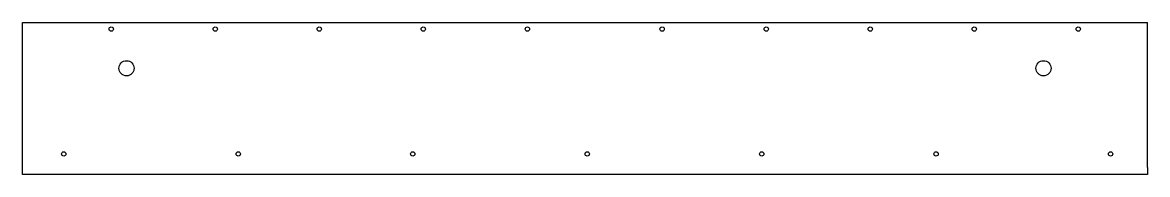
# Model space of a CAD drawing. Extents: x 0 to 64.9, y 0 to 8.8.
import ezdxf

# ---------------------------------------------------------------- set-up
doc = ezdxf.new("R2010")
doc.units = 0
doc.header["$LTSCALE"] = 1.21
doc.layers.get('0').update_dxf_attribs({"linetype": 'CONTINUOUS'})
doc.layers.add('DTM_AXES', color=7, linetype='CONTINUOUS')
doc.layers.add('DTM_SURFS', color=7, linetype='CONTINUOUS')

msp = doc.modelspace()

# ---------------------------------------------------------------- linework, layer by layer
at = {"color": 3, "linetype": 'CONTINUOUS'}
for p, q in [((0, 0.473), (0, 1.843)), ((64.88, 0.473), (64.88, 1.843)), ((0, 0), (0, 0.399)), ((64.88, 0), (0, 0)), ((64.88, 0.399), (64.88, 0))]:
    msp.add_line(p, q, dxfattribs=at)
at = {"layer": 'DTM_AXES', "color": 3, "linetype": 'CONTINUOUS'}
for p, q in [((0, 3.639), (0, 3.713)), ((64.88, 3.639), (64.88, 3.713)), ((0, 2.306), (0, 2.38)), ((64.88, 2.306), (64.88, 2.38)), ((0, 1.843), (0, 1.917)), ((64.88, 1.843), (64.88, 1.917)), ((0, 0.399), (0, 0.473)), ((64.88, 0.399), (64.88, 0.473))]:
    msp.add_line(p, q, dxfattribs=at)
for centre, radius in [((5.115, 8.383), 0.125), ((11.115, 8.383), 0.125), ((17.115, 8.383), 0.125), ((23.115, 8.383), 0.125), ((29.115, 8.383), 0.125), ((36.89, 8.383), 0.125), ((42.89, 8.383), 0.125), ((48.89, 8.383), 0.125), ((54.89, 8.383), 0.125), ((60.89, 8.383), 0.125), ((6, 6.123), 0.438), ((58.88, 6.123), 0.438), ((2.38, 1.183), 0.125), ((12.442, 1.183), 0.125), ((22.504, 1.183), 0.125), ((32.566, 1.183), 0.125), ((42.629, 1.183), 0.125), ((52.691, 1.183), 0.125), ((62.753, 1.183), 0.125)]:
    msp.add_circle(centre, radius, dxfattribs=at)
at = {"layer": 'DTM_SURFS', "color": 3, "linetype": 'CONTINUOUS'}
for p, q in [((0, 3.713), (0, 8.763)), ((0, 8.763), (64.88, 8.763)), ((64.88, 3.713), (64.88, 8.763)), ((0, 2.38), (0, 3.639)), ((64.88, 2.38), (64.88, 3.639)), ((0, 1.917), (0, 2.306)), ((64.88, 1.917), (64.88, 2.306))]:
    msp.add_line(p, q, dxfattribs=at)

doc.saveas('drawing.dxf')
